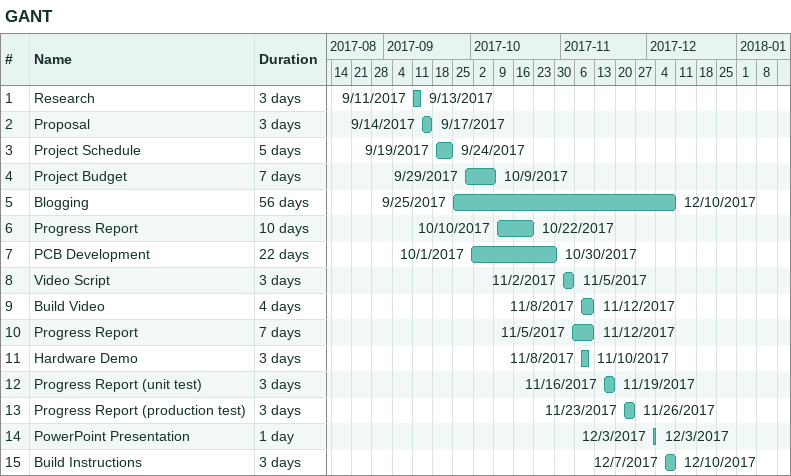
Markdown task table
GANT

| ID | Task | Duration | Start | Finish |
|---|---|---|---|---|
| 1 | Research | 3d | 2017-09-11 | 2017-09-13 |
| 2 | Proposal | 3d | 2017-09-14 | 2017-09-17 |
| 3 | Project Schedule | 5d | 2017-09-19 | 2017-09-24 |
| 4 | Project Budget | 7d | 2017-09-29 | 2017-10-09 |
| 5 | Blogging | 56d | 2017-09-25 | 2017-12-10 |
| 6 | Progress Report | 10d | 2017-10-10 | 2017-10-22 |
| 7 | PCB Development | 22d | 2017-10-01 | 2017-10-30 |
| 8 | Video Script | 3d | 2017-11-02 | 2017-11-05 |
| 9 | Build Video | 4d | 2017-11-08 | 2017-11-12 |
| 10 | Progress Report | 7d | 2017-11-05 | 2017-11-12 |
| 11 | Hardware Demo | 3d | 2017-11-08 | 2017-11-10 |
| 12 | Progress Report (unit test) | 3d | 2017-11-16 | 2017-11-19 |
| 13 | Progress Report (production test) | 3d | 2017-11-23 | 2017-11-26 |
| 14 | PowerPoint Presentation | 1d | 2017-12-03 | 2017-12-03 |
| 15 | Build Instructions | 3d | 2017-12-07 | 2017-12-10 |
